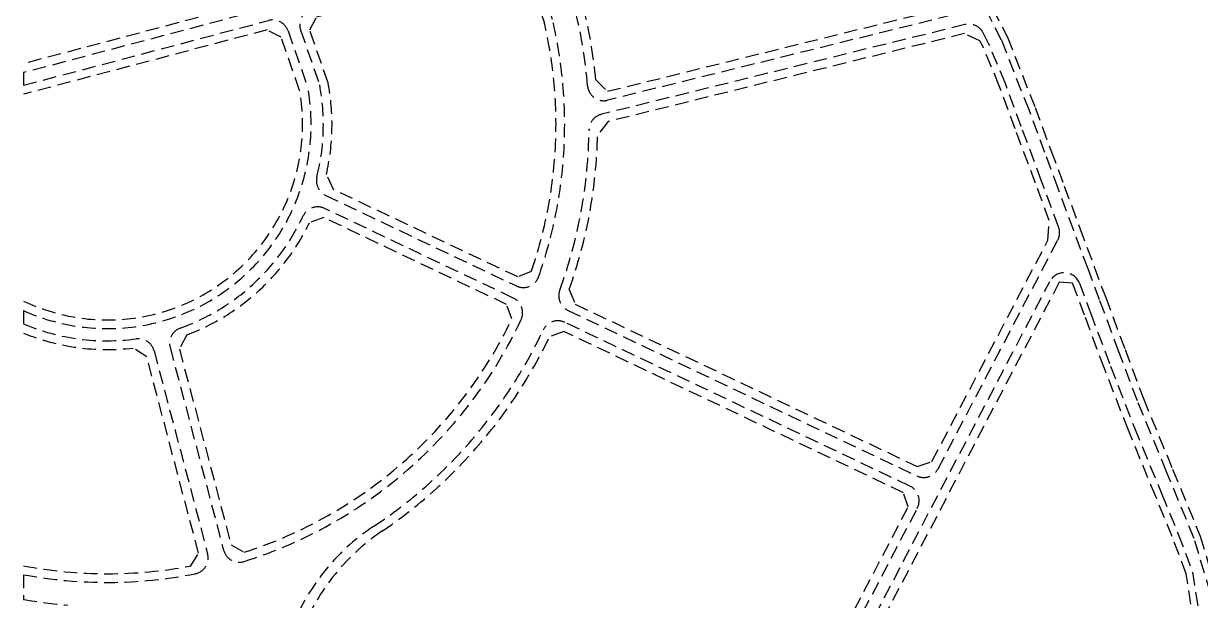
# Model space of a CAD drawing. Header units: metres. Extents: x 566631 to 571261, y 2062953 to 2068466.
# Drawn here: x 566631 to 567717, y 2066461 to 2066993 of the extents above; entities that cross this region are included whole.
import ezdxf

# ---------------------------------------------------------------- set-up
doc = ezdxf.new("R2010")
doc.units = ezdxf.units.M
doc.linetypes.add('HIDDEN', pattern=[0.375, 0.25, -0.125])
doc.layers.add('LogDg phu', color=7, linetype='CONTINUOUS')
doc.layers.add('ViaHeSphu', color=32, linetype='CONTINUOUS')

msp = doc.modelspace()

# ---------------------------------------------------------------- linework, layer by layer
at = {"layer": 'LogDg phu', "linetype": 'HIDDEN', "ltscale": 50}
for points in [[(566904.2, 2066936, -0.107451), (566901.7, 2066851.3, 0.357237), (566909.8, 2066834.1), (567085.8, 2066750.6, 0.445005), (567106.3, 2066759.2, 0.143446), (567119.1, 2066996.2), (567101.9, 2067045.7, 0.391841), (567083.9, 2067055.3), (566897, 2067005.9, 0.436946), (566886.6, 2066986.5), (566904.2, 2066936)], [(566851, 2067005.4), (566630.9, 2066947.3), (566630.9, 2066935.7), (566857, 2066995.4, -0.391841), (566875, 2066985.8), (566893.3, 2066933.1, -0.603859), (566630.9, 2066727.9), (566630.9, 2066715.6, 0.133874), (566734.9, 2066701.9, -0.378524), (566751.4, 2066690.8), (566800.8, 2066503.7, -0.433339), (566789.2, 2066485.2, -0.094583), (566630.9, 2066484.4), (566630.9, 2066461.6, 0.023112), (566671.7, 2066456.3, -0.317729)], [(567487.4, 2067000.2), (567169.9, 2066921.9, -0.462251), (567151.4, 2066935.3, 0.038347), (567140.7, 2067002.6)], [(567152.8, 2066894.5, -0.085063), (567125.8, 2066746.8, 0.387499), (567133.4, 2066728.1), (567455.2, 2066575.5, 0.402526), (567474.9, 2066582.1), (567585.4, 2066792.9, 0.212746), (567586.1, 2066805.1), (567570.4, 2066847.4), (567551.7, 2066897.6), (567537, 2066937.4), (567521.6, 2066974.3), (567516.6, 2066983.9, 0.347419), (567499.7, 2066991.6), (567164.2, 2066908.9, 0.341936), (567152.8, 2066894.5)], [(567090.1, 2066719.6, 0.413486), (567082.9, 2066739.5), (566908.8, 2066822.1, 0.415597), (566888.8, 2066814.9, -0.199547), (566775.6, 2066711.8, 0.388988), (566766.2, 2066693.9), (566815.5, 2066507.1, 0.427668), (566834.4, 2066496.6, 0.209689), (567090.1, 2066719.6)], [(567110.4, 2066709.9, -0.137037), (566953.9, 2066528.9, 0.321248), (566871.1, 2066311.2), (566911.3, 2066158.7, 0.414214), (566929.7, 2066148), (567372, 2066264.8, 0.316003), (567383.1, 2066278), (567396.9, 2066433.3), (567455.7, 2066545.6, 0.425999), (567448.9, 2066566.1), (567130.4, 2066717.1, 0.414859), (567110.4, 2066709.9)]]:
    msp.add_lwpolyline(points, format="xyb", dxfattribs=at)
msp.add_lwpolyline([(567726.2, 2066467.8), (567711.2, 2066517.9), (567685.8, 2066579.3), (567658.9, 2066644.6), (567641.8, 2066690), (567624, 2066737.8), (567613.3, 2066766.3), (567600.1, 2066801.9), (567585.7, 2066840.5), (567573.4, 2066873.7), (567558.9, 2066912.9), (567533.4, 2066977.4), (567511.5, 2067020.2)], dxfattribs=at)
msp.add_lwpolyline([(567578.1, 2066754.8, -0.648737), (567605.4, 2066753.1), (567615.6, 2066725.9), (567634, 2066676.7), (567656.1, 2066619.9), (567681.4, 2066558.7), (567696.6, 2066521.8), (567709.7, 2066486.7), (567717.1, 2066439.2), (567715.5, 2066401), (567713.4, 2066365.6, -0.324161), (567702.3, 2066352), (567414.4, 2066276, -0.519753), (567395.6, 2066291.8), (567407.9, 2066430)], format="xyb", close=True, dxfattribs=at)
at = {"layer": 'ViaHeSphu', "linetype": 'HIDDEN', "ltscale": 50}
for points in [[(566630.9, 2067167.6), (566793.2, 2067167.6), (566806.4, 2067158.2), (566853, 2067024.6), (566846.6, 2067012.6), (566630.9, 2066955.6)], [(567516.8, 2067023), (567538.9, 2066979.9), (567564.5, 2066915.1), (567579.1, 2066875.7), (567591.4, 2066842.6), (567605.7, 2066803.9), (567619, 2066768.4), (567629.6, 2066739.9), (567647.5, 2066692.1), (567664.4, 2066646.8), (567691.4, 2066581.6), (567716.9, 2066519.9), (567732.2, 2066468.8)]]:
    msp.add_lwpolyline(points, dxfattribs=at)
for points in [[(567082.5, 2067046.7), (567095.5, 2067039.8), (567111.4, 2066994, -0.141812), (567099.5, 2066764), (567087.1, 2066758.9), (566917, 2066839.5), (566910.4, 2066853.5, 0.102978), (566912, 2066938), (566895, 2066986.8), (566901.4, 2066998.8)], [(567513.6, 2066976.8), (567499.3, 2066983.3), (567170.5, 2066902.2), (567160.7, 2066889.9, -0.080499), (567134.5, 2066747.4), (567140.1, 2066733.8), (567455.7, 2066584.2), (567469.3, 2066588.7), (567576.3, 2066792.9), (567577.5, 2066811.1), (567564.8, 2066845.3), (567546.1, 2066895.5), (567531.4, 2066935.2), (567516.2, 2066971.7)], [(566781.7, 2066705.5), (566774.8, 2066692.5), (566822.5, 2066511.8), (566834.6, 2066505.1, 0.206104), (567081.6, 2066720.3), (567076.7, 2066733.6), (566907.9, 2066813.7), (566894.7, 2066808.8, -0.191343)]]:
    msp.add_lwpolyline(points, format="xyb", close=True, dxfattribs=at)
for points in [[(567148.4, 2067004.8, -0.035981), (567159, 2066940.6), (567169.8, 2066930.1), (567486.5, 2067008.2)], [(566630.9, 2066736.7, 0.609551), (566885.6, 2066931), (566868.6, 2066979.9), (566855.6, 2066986.7), (566630.9, 2066927.4)], [(566630.9, 2066492.6, 0.093947), (566785.2, 2066492.5), (566792.4, 2066504.2), (566744.7, 2066685.2), (566732.2, 2066693.4, -0.125083), (566630.9, 2066707, -0.125083)], [(566961.6, 2066524.4, 0.318825), (566880.3, 2066307.7), (566918.3, 2066163.6), (566930.5, 2066156.5), (567365.1, 2066271.2), (567375.6, 2066283.8), (567389.1, 2066435.6), (567447.4, 2066546.9), (567443, 2066560), (567129.6, 2066708.6), (567116.3, 2066703.8, -0.13312), (566961.6, 2066524.4)]]:
    msp.add_lwpolyline(points, format="xyb", dxfattribs=at)
msp.add_lwpolyline([(567412.4, 2066283.7), (567697.5, 2066359), (567707.8, 2066371.5), (567709.5, 2066401.3), (567711, 2066438.8), (567703.9, 2066485.2), (567691, 2066519.6), (567675.8, 2066556.4), (567650.5, 2066617.7), (567628.4, 2066674.6), (567610, 2066723.8), (567599, 2066753.3), (567586.8, 2066754.1), (567415.7, 2066427.7), (567403.6, 2066291.2)], close=True, dxfattribs=at)

doc.saveas('drawing.dxf')
